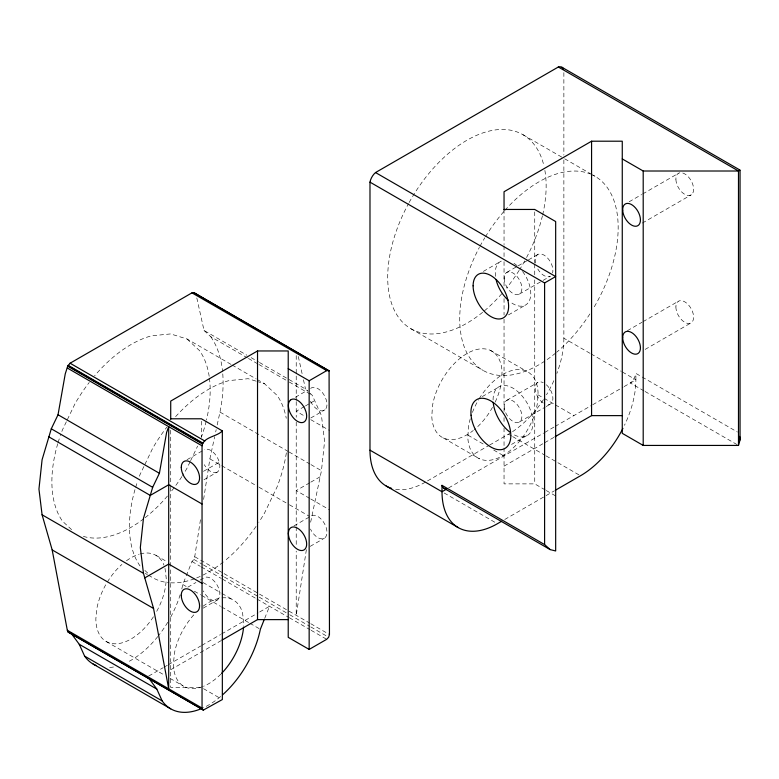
<?xml version="1.0" encoding="UTF-8"?>
<svg xmlns="http://www.w3.org/2000/svg" width="779" height="779" viewBox="0 0 779 779"><rect width="100%" height="100%" fill="white"/><g stroke="black" fill="none" stroke-linecap="round" stroke-linejoin="round"><path stroke-width="0.58" stroke-dasharray="3.9 2.92" d="M310.636 522.242L321.454 470.682L324.59 441.352L321.454 415.645L312.252 395.313L308.883 392.188M186.288 575.759L191.965 561.523L193.922 559.449L194.731 556.722L200.651 518.532M203.601 499.446L209.882 458.87L214.673 436.649M306.381 549.682L296.224 615.313L296.224 551.133M215.686 431.975L216.192 429.638M217.195 424.954L219.97 412.091A130.22 75.183 -60 0 0 222.687 372.917M181.78 588.973A75.797 43.76 -60 0 0 182.792 584.523L185.85 576.859M264.714 618.351L269.524 606.296L259.134 612.284M66.351 421.741L62.486 429.804A111.933 64.628 -60 0 0 60.353 435.578M67.325 419.725L75.066 403.61A111.933 64.628 -60 0 1 89.254 382.421M143.911 466.514L140.035 474.577A111.933 64.628 -60 0 0 139.168 476.875M144.875 464.498L152.616 448.383A111.933 64.628 -60 0 1 166.803 427.194M190.086 461.791L186.999 468.237A111.933 64.628 -60 0 1 182.578 475.511M190.602 460.71L197.632 446.075M483.34 271.413L500.459 261.53M506.749 272.416L517.09 266.447M518.123 265.853L527.432 260.478M528.464 259.884L537.773 254.509M629.15 201.771L641.662 194.546M642.704 193.952L678.158 173.483M186.999 459.717L202.219 450.924M295.397 397.241L307.578 390.201M304.414 406.531L296.224 411.263L304.531 416.054M305.436 405.937L309.536 403.571M310.558 402.986L314.658 400.62M203.446 471.353L220.71 461.392M519.291 294.131L542.038 280.995M543.07 280.401L550.305 276.224A12.532 7.235 60 0 1 537.773 268.979M642.334 223.076L691.343 194.779M203.981 479.757L217.175 472.142A12.922 7.459 60 0 0 217.175 457.215A12.922 7.459 60 0 0 204.254 449.756M310.811 417.972L325.028 409.764M508.453 314.911L525.572 305.027M309.74 482.776L296.224 490.575L309.721 498.375M310.782 482.172L320.14 476.767M482.298 396.589L497.401 387.874M506.749 400.357L537.773 382.44M627.387 330.705L641.984 322.272M643.026 321.678L678.48 301.21M187.836 587.171L195.957 582.478M200.018 580.141L204.079 577.794A12.922 7.459 60 0 1 217.37 585.487A12.922 7.459 60 0 1 216.581 600.356A12.922 7.459 60 0 1 203.377 590.93M293.965 525.893L311.22 515.932A12.922 7.459 60 0 1 324.522 523.722A12.922 7.459 60 0 1 323.645 538.542A12.922 7.459 60 0 1 310.451 529.019M519.291 422.062L545.134 407.135M546.176 406.541L550.305 404.155M645.139 349.411L691.012 322.915M203.144 608.165L217.36 599.966M310.217 546.352L324.424 538.153M427.486 480.935L488.491 445.715M489.543 445.101L508.473 434.176A78.338 45.231 -60 0 0 511.19 432.53M511.511 444.429L528.639 434.546M448.587 487.936L543.645 433.056M544.687 432.452L554.093 427.028M555.135 426.425L591.689 405.323M592.741 404.72L623.034 387.221M624.076 386.618L635.888 379.801L635.888 373.404L737.44 432.033M504.042 466.154L543.645 443.3M544.687 442.696L554.064 437.282M148.682 676.055L163.22 667.671M164.252 667.067L167.368 665.266M168.41 664.672L200.748 645.995M201.8 645.392L220.593 634.544M221.635 633.94L258.102 612.888M170.718 669.736L220.924 640.747M504.763 519.476L554.2 490.936M545.203 489.923L534.735 483.876L504.042 483.876L504.042 447.944M200.232 687.448L170.718 687.448L170.718 567.102M231.012 364.397L186.999 338.982L170.601 333.928L151.516 335.817A111.933 64.628 -60 0 0 94.6 375.819M255.804 381.067L248.16 378.701L229.065 380.59A111.933 64.628 -60 0 0 174.574 417.807M256.904 381.398L264.548 383.765L277.129 395.43A111.933 64.628 -60 0 1 286.263 418.304M522.943 134.699L563.645 158.195M564.697 158.799L591.826 174.467M592.868 175.071L594.961 176.278M563.869 159.948L563.869 338.222L589.966 353.286M591.008 353.89L621.282 371.369M622.324 371.973L635.888 379.801A78.338 45.231 -60 0 1 624.437 425.353M643.999 390.883L630.347 383.005A10.575 6.105 -60 0 0 635.888 373.404M645.051 391.486L738.482 445.432M490.488 350.433L526.497 371.223M537.919 394.787L543.07 397.757M544.093 398.351L554.385 404.291M555.417 404.885L573.928 415.577M410.913 328.738L482.931 370.317M508.473 434.176L511.608 435.977M512.65 436.581L545.008 455.267M546.05 455.871L580.491 475.755M467.955 435.179L484.411 444.682M493.672 450.028L503.955 455.968M546.254 490.527L555.67 495.96M443.368 437.954L479.377 458.743M196.805 297.919L204.03 330.462L246.924 355.234M251.111 357.649L258.433 361.875M259.475 362.478L305.514 389.062L308.046 391.409M204.03 330.462L210.768 336.723L247.391 357.863M248.433 358.467L257.849 363.9M258.901 364.504L288.191 381.418M289.243 382.022L312.252 395.313M232.064 365L256.164 378.925M257.216 379.529L264.548 383.765M444.166 492.99L497.401 523.722M310.763 419.657L329.459 430.446M219.97 412.091L287.977 451.353M289.019 451.956L309.945 464.041M310.996 464.644L321.454 470.682M310.763 498.979L329.459 509.768M209.882 458.87L258.015 486.661M259.056 487.264L288.357 504.179M289.399 504.782L309.282 516.253M194.731 556.722L222.979 573.032M224.031 573.636L309.721 623.112M310.763 623.706L329.459 634.505M193.922 559.449L202.345 564.317M203.397 564.921L223.398 576.47M224.449 577.073L258.131 596.519M259.183 597.123L288.649 614.144M289.7 614.748L309.701 626.297M310.753 626.9L328.65 637.232M191.965 561.523L200.349 566.362M201.401 566.966L221.314 578.466M222.356 579.07L255.892 598.428M256.943 599.032L288.23 617.095M289.272 617.698L310.061 629.695M311.094 630.299L326.693 639.306M155.897 555.31L167.427 561.971M203.066 582.546L220.876 592.829M221.927 593.432L233.457 600.093M182.792 584.523L186.989 586.947M194.322 591.183L200.612 594.815M201.664 595.419L220.525 606.305M221.577 606.919L248.822 622.645M249.874 623.249L259.3 628.702M145.284 573.402L147.377 574.61M148.429 575.214L152.616 577.629A111.933 64.628 -60 0 0 169.014 582.692M203.504 688.665L220.253 698.335M106.158 641.477L164.846 675.364M170.085 678.392L183.708 686.26M186.999 338.982L199.57 350.647A111.933 64.628 -60 0 1 209.269 376.939M144.875 570.452L148.322 573.646M71.619 529.671L62.486 521.19A111.933 64.628 -60 0 1 57.734 443.748M298.299 356.509L302.418 375.108M303.45 379.762L305.514 389.062M165.002 568.271L166.209 578.086A49.749 28.726 -60 0 1 155.897 612.761M563.869 72.632L563.869 155.099M534.735 211.888L534.735 262.883M534.735 264.1L534.735 275.026M534.735 279.885L534.735 483.876M504.042 209.454L504.042 244.674M504.042 245.882L504.042 257.304M504.042 261.666L504.042 286.448M504.042 298.591L504.042 315.096M504.042 319.234L504.042 411.516M504.042 417.583L504.042 423.659M504.042 428.022L504.042 447.448M296.224 355.584L296.224 400.367M296.224 401.575L296.224 417.271M296.224 422.082L296.224 525.698M296.224 526.906L296.224 546.283M201.41 421.225L201.41 437M170.718 430.251L170.718 486.865M170.718 487.381L170.718 566.401M220.652 696.504A75.797 43.76 -60 0 1 203.202 707.848M286.351 452.813A111.933 64.628 -60 0 1 277.129 486.817L264.548 513.01A111.933 64.628 -60 0 1 258.803 522.339M256.077 526.39A111.933 64.628 -60 0 1 224.284 561.201M223.32 561.98A111.933 64.628 -60 0 1 195.539 578.369M194.468 578.778A111.933 64.628 -60 0 1 170.124 582.78M140.035 565.963A111.933 64.628 -60 0 1 135.293 488.521M135.634 487.352A111.933 64.628 -60 0 1 137.513 481.519M222.044 597.873A49.749 28.726 -60 0 1 242.561 613.044L243.759 622.859A49.749 28.726 -60 0 1 243.652 626.102M220.866 674.137A49.749 28.726 -60 0 1 203.485 686.309M202.472 686.708A49.749 28.726 -60 0 1 173.405 663.484L174.603 652.276A49.749 28.726 -60 0 1 194.731 613.833M203.076 606.237A49.749 28.726 -60 0 1 220.973 598.009M210.768 336.723A130.22 75.183 -60 0 1 222.58 371.71M180.202 594.63A75.797 43.76 -60 0 1 170.62 617.241M167.748 622.275A75.797 43.76 -60 0 1 158.526 635.635M157.825 636.521A75.797 43.76 -60 0 1 126.734 662.569M113.51 666.999A75.797 43.76 -60 0 1 107.599 667.584M209.424 378.107A111.933 64.628 -60 0 1 206.474 419.988M206.201 421.137A111.933 64.628 -60 0 1 201.294 437.428M181.916 476.534A111.933 64.628 -60 0 1 170.601 492.221M167.466 496.019A111.933 64.628 -60 0 1 144.787 517.977M143.813 518.736A111.933 64.628 -60 0 1 82.301 536.069M58.084 442.579A111.933 64.628 -60 0 1 59.954 436.746M140.132 553.908A49.749 28.726 -60 0 1 163.95 565.087M153.434 616.783A49.749 28.726 -60 0 1 116.042 643.795A49.749 28.726 -60 0 1 95.856 618.701L97.054 607.503A49.749 28.726 -60 0 1 106.158 584.036M107.356 582.01A49.749 28.726 -60 0 1 121.923 564.415M126.441 560.773A49.749 28.726 -60 0 1 139.149 554.19M217.175 472.142A12.922 7.459 60 0 1 204.254 464.673M310.519 401.234A12.922 7.459 60 0 0 322.321 410.893A12.922 7.459 60 0 0 326.304 400.055L325.125 396.978A12.922 7.459 60 0 0 310.626 388.448M590.93 174.262A112.03 64.676 -60 0 1 593.111 308.776M589.878 313.947A112.03 64.676 -60 0 1 556.596 352.283M555.631 353.082A112.03 64.676 -60 0 1 545.836 360.443M544.842 361.105A112.03 64.676 -60 0 1 468.052 355.049A112.03 64.676 -60 0 1 479.397 247.342M479.971 246.261A112.03 64.676 -60 0 1 484.781 237.819M485.414 236.777A112.03 64.676 -60 0 1 504.091 211.275M504.909 210.349A112.03 64.676 -60 0 1 589.878 173.834M535.485 263.068A12.532 7.235 60 0 1 544.044 255.132A12.532 7.235 60 0 1 552.603 272.952M546.332 384.738A12.532 7.235 60 0 1 552.905 398.42A12.532 7.235 60 0 1 546.332 404.505M543.275 403.045A12.532 7.235 60 0 1 535.183 388.176A12.532 7.235 60 0 1 543.275 382.655M522.553 271.482A25.113 14.499 60 0 1 529.623 300.129A25.113 14.499 60 0 1 510.235 301.921M495.483 276.36A25.113 14.499 60 0 1 502.212 260.761M513.945 263.331A25.113 14.499 60 0 1 517.616 266.126M493.078 399.919A28.2 16.281 60 0 1 513.176 388.273A28.2 16.281 60 0 1 532.953 423.309A28.2 16.281 60 0 1 512.163 433.718M479.173 398.76A49.749 28.726 -60 0 1 516.273 369.694A49.749 28.726 -60 0 1 538.065 392.616L537.335 403.6A49.749 28.726 -60 0 1 500.147 457.088A49.749 28.726 -60 0 1 467.809 437.35L468.539 426.366A49.749 28.726 -60 0 1 470.458 418.148M472.405 412.451A49.749 28.726 -60 0 1 478.559 399.773M425.383 482.152A78.338 45.231 -60 0 1 395.615 489.319M563.869 338.222A78.338 45.231 -60 0 1 556.849 373.453M553.85 380.697A78.338 45.231 -60 0 1 546.498 394.787M543.46 399.608A78.338 45.231 -60 0 1 512.105 431.946M409.121 202.55A112.03 64.676 -60 0 1 487.235 131.583A112.03 64.676 -60 0 1 543.976 165.985M544.872 170.397A112.03 64.676 -60 0 1 542.71 214.624M542.437 215.773A112.03 64.676 -60 0 1 525.319 259.826M524.734 260.897A112.03 64.676 -60 0 1 519.827 269.271M519.174 270.313A112.03 64.676 -60 0 1 506.535 288.064M501.783 293.741A112.03 64.676 -60 0 1 483.613 311.503M482.649 312.301A112.03 64.676 -60 0 1 397.962 316.537A112.03 64.676 -60 0 1 408.537 203.611M495.171 402.12A49.749 28.726 -60 0 0 501.335 382.81L502.056 371.826A49.749 28.726 -60 0 0 469.718 352.089A49.749 28.726 -60 0 0 432.53 405.577L431.8 416.561A49.749 28.726 -60 0 0 473.311 430.456M492.484 407.349A49.749 28.726 -60 0 1 474.216 429.726M675.899 179.56A12.532 7.235 60 0 0 689.581 195.5A12.532 7.235 60 0 0 688.772 177.33A12.532 7.235 60 0 0 675.899 179.56M675.89 306.945A12.532 7.235 60 0 0 689.181 323.48A12.532 7.235 60 0 0 689.181 305.757A12.532 7.235 60 0 0 675.89 306.945M504.159 278.161A12.532 7.235 60 0 0 517.451 294.696A12.532 7.235 60 0 0 517.451 276.973A12.532 7.235 60 0 0 504.159 278.161M504.159 406.093A12.532 7.235 60 0 0 517.451 422.627A12.532 7.235 60 0 0 517.451 404.905A12.532 7.235 60 0 0 504.159 406.093"/><path stroke-width="1.17" d="M561.883 67.247L740.05 170.114L740.05 439.94L738.482 445.432L643.201 445.432L622.265 433.338L622.265 141.203L591.573 141.203L504.042 191.741L504.042 209.95M170.718 418.79L201.41 418.79L222.346 430.884L222.346 699.542L203.436 710.039L68.133 632.071L67.325 630.279L52.174 549.925L42.085 514.792L38.95 489.085L42.085 459.756L51.287 428.801L58.035 414.759L65.251 373.871L67.695 366.208L70.091 363.218L191.965 292.855L193.922 292.661L329.089 370.853L329.459 634.505L328.65 637.232L326.693 639.306L309.156 649.423L288.22 637.339L288.22 350.959L257.528 350.959L170.718 401.078L170.718 419.306M202.861 709.854L202.043 708.062L202.043 445.802L168.702 426.658L168.702 688.811L153.551 608.457L143.463 573.315L140.327 547.608L143.463 518.278L152.665 487.323L159.403 473.281L166.618 432.403L168.702 426.658L67.325 368.019M202.043 445.802C203.553 436.746 217.117 436.746 222.346 430.884M264.276 619.441L260.352 629.305A75.797 43.76 -60 0 1 222.453 694.936M391.662 488.404A78.338 45.231 -60 0 1 369.986 450.165L369.986 182.14A10.575 6.105 -60 0 1 375.527 172.548L558.339 67.004A10.575 6.105 -60 0 1 563.431 68.961M288.22 368.671L309.156 380.765L326.693 370.638L328.884 370.629M369.986 182.14L544.599 282.952L555.67 276.555L375.527 172.548M739.875 170.212L738.482 171.01L643.201 171.01L622.265 158.926M144.777 577.891L168.702 564.074L202.043 583.325M446.62 489.076L442.005 491.744L369.986 450.165M555.106 436.678L591.573 415.626L622.265 415.626M221.966 640.143L257.528 619.617L288.22 619.617M501.608 521.297L497.401 523.722A78.338 45.231 -60 0 1 442.005 491.744L442.005 485.346L544.599 544.579L550.14 549.584L555.67 550.977L555.67 221.548L534.735 209.454L504.042 209.454M555.252 490.322L580.491 475.755A78.338 45.231 -60 0 0 622.927 428.401M68.133 632.071L68.708 632.256M558.339 67.004L738.482 171.01L738.482 445.432M329.089 370.853L193.922 292.661M191.965 292.855L326.693 370.638M443.991 488.306L550.14 549.584M386.209 486.028L458.227 527.607M70.091 363.218L204.819 441.002M68.133 365.293L202.861 443.076M67.89 365.74L202.618 443.524M67.695 366.208L202.413 443.991M58.035 414.759L159.403 473.281M202.043 504.013L168.702 484.762L150.259 495.405L48.882 436.873M51.287 428.801L152.665 487.323M42.085 514.792L143.463 573.315M52.174 549.925L153.551 608.457M67.325 630.279L202.043 708.062M68.406 632.197L203.436 710.039M70.801 632.84L79.263 644.301L156.813 689.074L162.168 700.915A75.797 43.76 -60 0 0 201.05 708.793M79.263 644.301L84.619 656.132L162.168 700.915M93.129 664.039L170.689 708.812M149.062 678.567L156.813 689.074M739.651 436.386L740.05 439.94M643.201 171.01L643.201 445.432M591.573 141.203L591.573 415.626M544.599 282.952L544.599 544.579M309.156 380.765L309.156 649.423M257.528 350.959L257.528 619.617M243.564 627.212A49.749 28.726 -60 0 1 221.655 673.338M96.216 665.548A75.797 43.76 -60 0 1 84.619 656.132M445.043 488.706A10.575 6.105 -60 0 1 442.005 485.346M508.424 300.431A25.113 14.499 60 0 1 496.077 279.661M510.089 432.296A28.2 16.281 60 0 1 493.204 402.392M290.324 400.172L289.106 401.837A12.922 7.459 60 0 0 297.432 421.332A12.922 7.459 60 0 0 306.001 411.779L304.823 408.702A12.922 7.459 60 0 0 290.324 400.172M288.386 533.712A12.922 7.459 60 0 0 302.262 550.519A12.922 7.459 60 0 0 301.921 532.047A12.922 7.459 60 0 0 288.386 533.712M181.273 467.39A12.922 7.459 60 0 0 194.984 484.45A12.922 7.459 60 0 0 194.984 466.163A12.922 7.459 60 0 0 181.273 467.39M181.273 595.623A12.922 7.459 60 0 0 195.208 612.352A12.922 7.459 60 0 0 194.76 593.822A12.922 7.459 60 0 0 181.273 595.623M622.713 210.262A12.532 7.235 60 0 0 636.404 226.202A12.532 7.235 60 0 0 635.586 208.032A12.532 7.235 60 0 0 622.713 210.262M622.703 337.648A12.532 7.235 60 0 0 635.995 354.182A12.532 7.235 60 0 0 635.995 336.46A12.532 7.235 60 0 0 622.703 337.648M473.106 285.815A25.113 14.499 60 0 0 499.738 318.952A25.113 14.499 60 0 0 499.738 283.439A25.113 14.499 60 0 0 473.106 285.815M471.052 415.188A28.2 16.281 60 0 0 502.737 449.356A28.2 16.281 60 0 0 498.803 407.456A28.2 16.281 60 0 0 471.052 415.188"/></g></svg>
